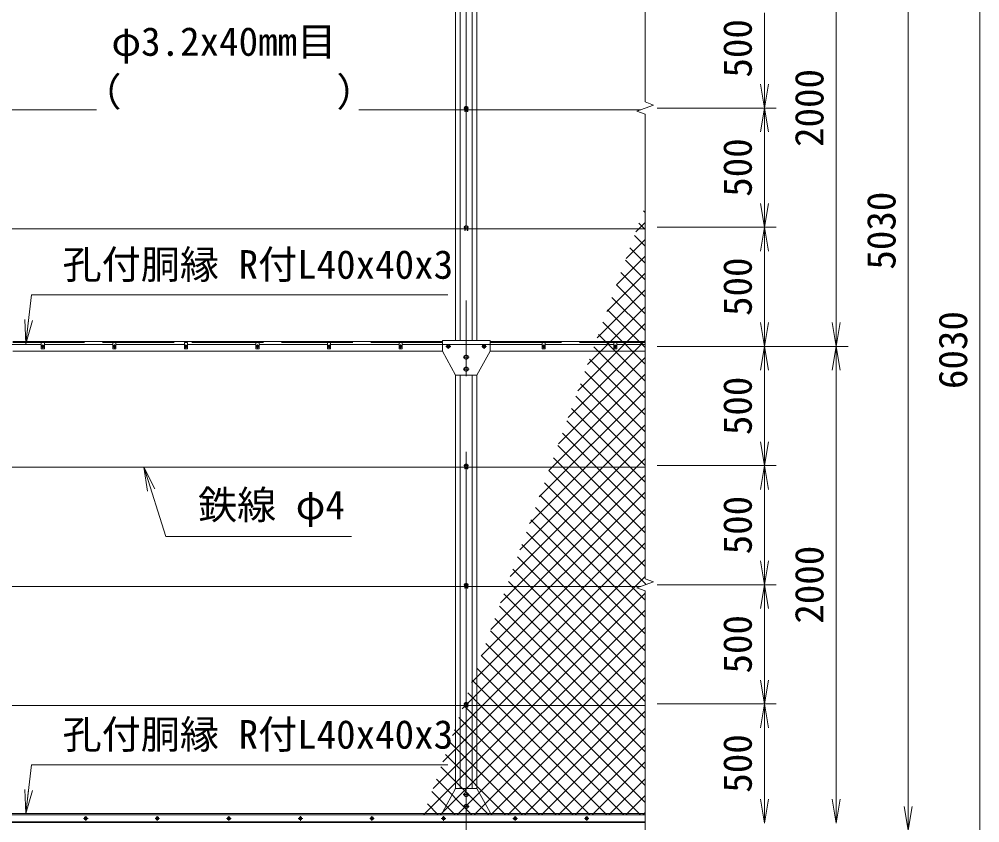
# Model space of a CAD drawing. Units: millimetres, scale not verified. Extents: x -10500 to 10500, y -7425 to 7425.
# Drawn here: x -6797 to -2770, y -2816 to 555 of the extents above; entities that cross this region are included whole.
import ezdxf
from ezdxf.enums import TextEntityAlignment as Align

# ---------------------------------------------------------------- set-up
doc = ezdxf.new("R2010")
doc.units = ezdxf.units.MM
doc.header["$LTSCALE"] = 50
doc.linetypes.add('DASHED', pattern=[7.5, 6, -1.5])
doc.linetypes.add('USER1', pattern=[50.8, 31.75, -6.35, 6.35, -6.35])
for name, color, linetype, lineweight in [('0-0_D-STR3', 3, 'Continuous', 13), ('0-1_D-STR1', 1, 'Continuous', 18), ('0-2_D-BMK', 2, 'USER1', 13), ('0-4_D-STR-TXT', 7, 'Continuous', 9), ('0-5_D-STR2', 7, 'Continuous', 9), ('0-6_D-STR-DIM', 7, 'Continuous', 9), ('0-7_0', 7, 'Continuous', 9)]:
    doc.layers.add(name, color=color, linetype=linetype, lineweight=lineweight)
doc.styles.add('ＭＳ ゴシック', font='')
doc.styles.get('ＭＳ ゴシック').set_extended_font_data('MS Gothic')

# ---------------------------------------------------------------- blocks, each defined once
blk = doc.blocks.new('_Open')
at = {"layer": '0-7_0'}
blk.add_line((-50, 8.33), (0, 0), dxfattribs=at)
blk.add_lwpolyline([(-50, -8.33), (0, 0), (-50, 0)], dxfattribs=at)

msp = doc.modelspace()

# ---------------------------------------------------------------- linework, layer by layer
at = {"layer": '0-0_D-STR3'}
for p, q in [((-6472.99, 175.32), (-8902.99, 175.32)), ((-4191.53, 175.32), (-5372.99, 175.32)), ((-4922.99, 189.58), (-4929.49, 185.82)), ((-4929.49, 185.82), (-4929.49, 178.32)), ((-4929.49, 178.32), (-4922.99, 174.56)), ((-4929.24, 178.17), (-4929.24, 168.07)), ((-4929.24, 168.07), (-4927.24, 168.07)), ((-4927.24, 177.02), (-4927.24, 168.07)), ((-4916.49, 185.82), (-4922.99, 189.58)), ((-4922.99, 174.56), (-4916.49, 178.32)), ((-4918.74, 177.02), (-4918.74, 168.07)), ((-4918.74, 168.07), (-4916.74, 168.07)), ((-4916.74, 178.17), (-4916.74, 168.07)), ((-4916.49, 178.32), (-4916.49, 185.82)), ((-4922.99, -310.42), (-4929.49, -314.18)), ((-4929.49, -314.18), (-4929.49, -321.68)), ((-4929.49, -321.68), (-4922.99, -325.44)), ((-4929.24, -321.83), (-4929.24, -331.93)), ((-4916.49, -314.18), (-4922.99, -310.42)), ((-4922.99, -325.44), (-4916.49, -321.68)), ((-4916.74, -321.83), (-4916.74, -331.93)), ((-4916.49, -321.68), (-4916.49, -314.18)), ((-4172.99, -324.68), (-8902.99, -324.68)), ((-4929.24, -331.93), (-4927.24, -331.93)), ((-4927.24, -322.98), (-4927.24, -331.93)), ((-4918.74, -322.98), (-4918.74, -331.93)), ((-4918.74, -331.93), (-4916.74, -331.93)), ((-5022.99, -792.93), (-5022.99, -837.93)), ((-5022.99, -792.93), (-4822.99, -792.93)), ((-4822.99, -792.93), (-4822.99, -837.93)), ((-6704.49, -809.93), (-7291.49, -809.93)), ((-6404.49, -809.93), (-6691.49, -809.93)), ((-6104.49, -809.93), (-6391.49, -809.93)), ((-5804.49, -809.93), (-6091.49, -809.93)), ((-5504.49, -809.93), (-5791.49, -809.93)), ((-5204.49, -809.93), (-5491.49, -809.93)), ((-4604.49, -809.93), (-5191.49, -809.93)), ((-5022.99, -837.93), (-4967.99, -937.93)), ((-5004.49, -814.18), (-4997.99, -810.42)), ((-5004.49, -821.68), (-5004.49, -814.18)), ((-4997.99, -825.44), (-5004.49, -821.68)), ((-4997.99, -810.42), (-4991.49, -814.18)), ((-4991.49, -821.68), (-4997.99, -825.44)), ((-4991.49, -814.18), (-4991.49, -821.68)), ((-4847.99, -810.42), (-4854.49, -814.18)), ((-4854.49, -814.18), (-4854.49, -821.68)), ((-4854.49, -821.68), (-4847.99, -825.44)), ((-4841.49, -814.18), (-4847.99, -810.42)), ((-4847.99, -825.44), (-4841.49, -821.68)), ((-4841.49, -821.68), (-4841.49, -814.18)), ((-4304.49, -809.93), (-4591.49, -809.93)), ((-4291.49, -809.93), (-4172.99, -809.93)), ((-4922.99, -872.75), (-4931.49, -867.84)), ((-4914.49, -867.84), (-4922.99, -872.75)), ((-4922.99, -922.75), (-4931.49, -917.84)), ((-4914.49, -917.84), (-4922.99, -922.75)), ((-4172.99, -1324.68), (-8902.99, -1324.68)), ((-4922.99, -1310.42), (-4929.49, -1314.18)), ((-4929.49, -1314.18), (-4929.49, -1321.68)), ((-4929.49, -1321.68), (-4922.99, -1325.44)), ((-4929.24, -1321.83), (-4929.24, -1331.93)), ((-4927.24, -1322.98), (-4927.24, -1331.93)), ((-4916.49, -1314.18), (-4922.99, -1310.42)), ((-4922.99, -1325.44), (-4916.49, -1321.68)), ((-4918.74, -1322.98), (-4918.74, -1331.93)), ((-4916.74, -1321.83), (-4916.74, -1331.93)), ((-4916.49, -1321.68), (-4916.49, -1314.18)), ((-4929.24, -1331.93), (-4927.24, -1331.93)), ((-4918.74, -1331.93), (-4916.74, -1331.93)), ((-4922.99, -1810.42), (-4929.49, -1814.18)), ((-4916.49, -1814.18), (-4922.99, -1810.42)), ((-4191.53, -1824.68), (-8902.99, -1824.68)), ((-4929.49, -1814.18), (-4929.49, -1821.68)), ((-4929.49, -1821.68), (-4922.99, -1825.44)), ((-4929.24, -1821.83), (-4929.24, -1831.93)), ((-4929.24, -1831.93), (-4927.24, -1831.93)), ((-4927.24, -1822.98), (-4927.24, -1831.93)), ((-4922.99, -1825.44), (-4916.49, -1821.68)), ((-4918.74, -1822.98), (-4918.74, -1831.93)), ((-4918.74, -1831.93), (-4916.74, -1831.93)), ((-4916.74, -1821.83), (-4916.74, -1831.93)), ((-4916.49, -1821.68), (-4916.49, -1814.18)), ((-4172.99, -2324.68), (-8902.99, -2324.68)), ((-4922.99, -2310.42), (-4929.49, -2314.18)), ((-4929.49, -2314.18), (-4929.49, -2321.68)), ((-4929.49, -2321.68), (-4922.99, -2325.44)), ((-4929.24, -2321.83), (-4929.24, -2331.93)), ((-4929.24, -2331.93), (-4927.24, -2331.93)), ((-4927.24, -2322.98), (-4927.24, -2331.93)), ((-4916.49, -2314.18), (-4922.99, -2310.42)), ((-4922.99, -2325.44), (-4916.49, -2321.68)), ((-4918.74, -2322.98), (-4918.74, -2331.93)), ((-4918.74, -2331.93), (-4916.74, -2331.93)), ((-4916.74, -2321.83), (-4916.74, -2331.93)), ((-4916.49, -2321.68), (-4916.49, -2314.18)), ((-5022.99, -2772.93), (-4967.99, -2672.93)), ((-4922.99, -2688.12), (-4931.49, -2693.02)), ((-4914.49, -2693.02), (-4922.99, -2688.12)), ((-4922.99, -2738.12), (-4931.49, -2743.02)), ((-4914.49, -2743.02), (-4922.99, -2738.12)), ((-5022.99, -2777.93), (-5022.99, -2772.93)), ((-4822.99, -2777.93), (-4822.99, -2772.93)), ((-4172.99, -2812.93), (-8967.99, -2812.93)), ((-4172.99, -2782.93), (-8911.79, -2782.93))]:
    msp.add_line(p, q, dxfattribs=at)
for points in [[(-6704.49, -801.93), (-6691.49, -801.93), (-6691.49, -827.93), (-6704.49, -827.93)], [(-6404.49, -801.93), (-6391.49, -801.93), (-6391.49, -827.93), (-6404.49, -827.93)], [(-6104.49, -801.93), (-6091.49, -801.93), (-6091.49, -827.93), (-6104.49, -827.93)], [(-5804.49, -801.93), (-5791.49, -801.93), (-5791.49, -827.93), (-5804.49, -827.93)], [(-5504.49, -801.93), (-5491.49, -801.93), (-5491.49, -827.93), (-5504.49, -827.93)], [(-5204.49, -801.93), (-5191.49, -801.93), (-5191.49, -827.93), (-5204.49, -827.93)], [(-4604.49, -801.93), (-4591.49, -801.93), (-4591.49, -827.93), (-4604.49, -827.93)], [(-4304.49, -801.93), (-4291.49, -801.93), (-4291.49, -827.93), (-4304.49, -827.93)], [(-6517.99, -2792.18), (-6522.97, -2795.06), (-6522.97, -2800.81), (-6517.99, -2803.68), (-6513.01, -2800.81), (-6513.01, -2795.06)], [(-6217.99, -2792.18), (-6222.97, -2795.06), (-6222.97, -2800.81), (-6217.99, -2803.68), (-6213.01, -2800.81), (-6213.01, -2795.06)], [(-5917.99, -2792.18), (-5922.97, -2795.06), (-5922.97, -2800.81), (-5917.99, -2803.68), (-5913.01, -2800.81), (-5913.01, -2795.06)], [(-5617.99, -2792.18), (-5622.97, -2795.06), (-5622.97, -2800.81), (-5617.99, -2803.68), (-5613.01, -2800.81), (-5613.01, -2795.06)], [(-5317.99, -2792.18), (-5322.97, -2795.06), (-5322.97, -2800.81), (-5317.99, -2803.68), (-5313.01, -2800.81), (-5313.01, -2795.06)], [(-5017.99, -2792.18), (-5022.97, -2795.06), (-5022.97, -2800.81), (-5017.99, -2803.68), (-5013.01, -2800.81), (-5013.01, -2795.06)], [(-4717.99, -2792.18), (-4722.97, -2795.06), (-4722.97, -2800.81), (-4717.99, -2803.68), (-4713.01, -2800.81), (-4713.01, -2795.06)], [(-4417.99, -2792.18), (-4422.97, -2795.06), (-4422.97, -2800.81), (-4417.99, -2803.68), (-4413.01, -2800.81), (-4413.01, -2795.06)]]:
    msp.add_lwpolyline(points, close=True, dxfattribs=at)
for points in [[(-4967.99, -937.93), (-4877.99, -937.93), (-4822.99, -837.93)], [(-4931.49, -867.84), (-4931.49, -858.02), (-4922.99, -853.12)], [(-4922.99, -853.12), (-4914.49, -858.02), (-4914.49, -867.84)], [(-4931.49, -917.84), (-4931.49, -908.02), (-4922.99, -903.12)], [(-4922.99, -903.12), (-4914.49, -908.02), (-4914.49, -917.84)], [(-4967.99, -2672.93), (-4877.99, -2672.93), (-4822.99, -2772.93)], [(-4931.49, -2693.02), (-4931.49, -2702.84), (-4922.99, -2707.75)], [(-4922.99, -2707.75), (-4914.49, -2702.84), (-4914.49, -2693.02)], [(-4931.49, -2743.02), (-4931.49, -2752.84), (-4922.99, -2757.75)], [(-4922.99, -2757.75), (-4914.49, -2752.84), (-4914.49, -2743.02)]]:
    msp.add_lwpolyline(points, dxfattribs=at)
for centre, radius in [((-4922.99, 182.07), 6.25), ((-4922.99, -317.93), 6.25), ((-6697.99, -817.93), 5.25), ((-6397.99, -817.93), 5.25), ((-6097.99, -817.93), 5.25), ((-5797.99, -817.93), 5.25), ((-5497.99, -817.93), 5.25), ((-5197.99, -817.93), 5.25), ((-4997.99, -817.93), 6.25), ((-4847.99, -817.93), 6.25), ((-4597.99, -817.93), 5.25), ((-4297.99, -817.93), 5.25), ((-4922.99, -862.93), 8.25), ((-4922.99, -912.93), 8.25), ((-4922.99, -1317.93), 6.25), ((-4922.99, -1817.93), 6.25), ((-4922.99, -2317.93), 6.25), ((-4922.99, -2697.93), 8.25), ((-4922.99, -2747.93), 8.25), ((-6517.99, -2797.93), 6.5), ((-6517.99, -2797.93), 4.98), ((-6217.99, -2797.93), 6.5), ((-6217.99, -2797.93), 4.98), ((-5917.99, -2797.93), 6.5), ((-5917.99, -2797.93), 4.98), ((-5617.99, -2797.93), 6.5), ((-5617.99, -2797.93), 4.98), ((-5317.99, -2797.93), 6.5), ((-5317.99, -2797.93), 4.98), ((-5017.99, -2797.93), 6.5), ((-5017.99, -2797.93), 4.98), ((-4717.99, -2797.93), 6.5), ((-4717.99, -2797.93), 4.98), ((-4417.99, -2797.93), 6.5), ((-4417.99, -2797.93), 4.98)]:
    msp.add_circle(centre, radius, dxfattribs=at)
at = {"layer": '0-1_D-STR1'}
for p, q in [((-4967.99, 1037.07), (-4967.99, -792.93)), ((-4947.99, 1037.07), (-4947.99, -792.93)), ((-4897.99, -792.93), (-4897.99, 1037.07)), ((-4877.99, -792.93), (-4877.99, 1037.07)), ((-5022.99, -797.93), (-6822.99, -797.93)), ((-4822.99, -797.93), (-4172.99, -797.93)), ((-5022.99, -837.93), (-6822.99, -837.93)), ((-4822.99, -837.93), (-4172.99, -837.93)), ((-4967.99, -937.93), (-4967.99, -2672.93)), ((-4947.99, -937.93), (-4947.99, -2672.93)), ((-4897.99, -2672.93), (-4897.99, -937.93)), ((-4877.99, -2672.93), (-4877.99, -937.93)), ((-8911.79, -2777.93), (-4172.99, -2777.93)), ((-8967.99, -2814.93), (-4172.99, -2814.93))]:
    msp.add_line(p, q, dxfattribs=at)
at = {"layer": '0-1_D-STR1', "linetype": 'DASHED'}
for p, q in [((-5022.99, -800.93), (-6822.99, -800.93)), ((-4822.99, -800.93), (-4172.99, -800.93))]:
    msp.add_line(p, q, dxfattribs=at)
at = {"layer": '0-2_D-BMK'}
for p, q in [((-4922.99, -2847.93), (-4922.99, 2322.74)), ((-4912.99, 182.07), (-4932.99, 182.07)), ((-4912.99, -317.93), (-4932.99, -317.93)), ((-6705.43, -817.93), (-6690.55, -817.93)), ((-6697.99, -810.49), (-6697.99, -825.37)), ((-6405.43, -817.93), (-6390.55, -817.93)), ((-6397.99, -810.49), (-6397.99, -825.37)), ((-6105.43, -817.93), (-6090.55, -817.93)), ((-6097.99, -810.49), (-6097.99, -825.37)), ((-5805.43, -817.93), (-5790.55, -817.93)), ((-5797.99, -810.49), (-5797.99, -825.37)), ((-5505.43, -817.93), (-5490.55, -817.93)), ((-5497.99, -810.49), (-5497.99, -825.37)), ((-5205.43, -817.93), (-5190.55, -817.93)), ((-5197.99, -810.49), (-5197.99, -825.37)), ((-5007.99, -817.93), (-4987.99, -817.93)), ((-4997.99, -807.93), (-4997.99, -827.93)), ((-4837.99, -817.93), (-4857.99, -817.93)), ((-4847.99, -807.93), (-4847.99, -827.93)), ((-4605.43, -817.93), (-4590.55, -817.93)), ((-4597.99, -810.49), (-4597.99, -825.37)), ((-4305.43, -817.93), (-4290.55, -817.93)), ((-4297.99, -810.49), (-4297.99, -825.37)), ((-4910.24, -862.93), (-4935.74, -862.93)), ((-4910.24, -912.93), (-4935.74, -912.93)), ((-4912.99, -1317.93), (-4932.99, -1317.93)), ((-4912.99, -1817.93), (-4932.99, -1817.93)), ((-4912.99, -2317.93), (-4932.99, -2317.93)), ((-4910.24, -2697.93), (-4935.74, -2697.93)), ((-4910.24, -2747.93), (-4935.74, -2747.93)), ((-6508.32, -2797.93), (-6527.66, -2797.93)), ((-6517.99, -2788.26), (-6517.99, -2807.6)), ((-6208.32, -2797.93), (-6227.66, -2797.93)), ((-6217.99, -2788.26), (-6217.99, -2807.6)), ((-5908.32, -2797.93), (-5927.66, -2797.93)), ((-5917.99, -2788.26), (-5917.99, -2807.6)), ((-5608.32, -2797.93), (-5627.66, -2797.93)), ((-5617.99, -2788.26), (-5617.99, -2807.6)), ((-5308.32, -2797.93), (-5327.66, -2797.93)), ((-5317.99, -2788.26), (-5317.99, -2807.6)), ((-5008.32, -2797.93), (-5027.66, -2797.93)), ((-5017.99, -2788.26), (-5017.99, -2807.6)), ((-4708.32, -2797.93), (-4727.66, -2797.93)), ((-4717.99, -2788.26), (-4717.99, -2807.6)), ((-4408.32, -2797.93), (-4427.66, -2797.93)), ((-4417.99, -2788.26), (-4417.99, -2807.6))]:
    msp.add_line(p, q, dxfattribs=at)
at = {"layer": '0-4_D-STR-TXT'}
for points in [[(-5000.36, -601.65), (-6745.05, -601.65), (-6768.73, -804.58)], [(-5403.37, -1615.96), (-6181.69, -1615.96), (-6273.42, -1326.59)], [(-5000.36, -2573.01), (-6745.05, -2573.01), (-6768.73, -2775.94)]]:
    msp.add_lwpolyline(points, dxfattribs=at)
at = {"layer": '0-5_D-STR2'}
for p, q in [((-4172.99, -256.33), (-4180.19, -249.13)), ((-4212.29, -337.31), (-4172.99, -298.01)), ((-4172.99, -327.04), (-4199.06, -300.97)), ((-4172.99, -397.75), (-4217.93, -352.81)), ((-4252.75, -448.48), (-4172.99, -368.72)), ((-4293.21, -559.66), (-4172.99, -439.43)), ((-4172.99, -468.46), (-4236.8, -404.65)), ((-4172.99, -539.17), (-4255.67, -456.49)), ((-4333.68, -670.83), (-4172.99, -510.14)), ((-4172.99, -609.88), (-4274.53, -508.34)), ((-4172.99, -680.59), (-4293.4, -560.18)), ((-4374.14, -782.01), (-4172.99, -580.85)), ((-4172.99, -751.3), (-4312.27, -612.02)), ((-4414.61, -893.18), (-4172.99, -651.56)), ((-4172.99, -822.02), (-4331.14, -663.86)), ((-4455.07, -1004.36), (-4172.99, -722.28)), ((-4172.99, -892.73), (-4350.01, -715.7)), ((-4495.54, -1115.53), (-4172.99, -792.99)), ((-4172.99, -963.44), (-4368.88, -767.55)), ((-4172.99, -1034.15), (-4387.75, -819.39)), ((-4536, -1226.71), (-4172.99, -863.7)), ((-4172.99, -1104.86), (-4406.62, -871.23)), ((-4172.99, -1175.57), (-4425.49, -923.07)), ((-4576.47, -1337.89), (-4172.99, -934.41)), ((-4616.93, -1449.06), (-4172.99, -1005.12)), ((-4172.99, -1246.28), (-4444.35, -974.91)), ((-4172.99, -1316.99), (-4463.22, -1026.75)), ((-4657.39, -1560.24), (-4172.99, -1075.83)), ((-4172.99, -1387.7), (-4482.09, -1078.6)), ((-4697.86, -1671.41), (-4172.99, -1146.54)), ((-4172.99, -1458.41), (-4500.96, -1130.44)), ((-4172.99, -1529.12), (-4519.83, -1182.28)), ((-4738.32, -1782.59), (-4172.99, -1217.25)), ((-4172.99, -1599.83), (-4538.7, -1234.12)), ((-4778.79, -1893.76), (-4172.99, -1287.96)), ((-4172.99, -1670.54), (-4557.57, -1285.96)), ((-4819.25, -2004.94), (-4172.99, -1358.67)), ((-4172.99, -1741.25), (-4576.44, -1337.81)), ((-4168.61, -1816.34), (-4595.31, -1389.65)), ((-4859.72, -2116.11), (-4172.99, -1429.38)), ((-4172.99, -1882.68), (-4614.17, -1441.49)), ((-4900.18, -2227.29), (-4172.99, -1500.09)), ((-4172.99, -1953.39), (-4633.04, -1493.33)), ((-4172.99, -2024.1), (-4651.91, -1545.17)), ((-4940.65, -2338.46), (-4172.99, -1570.8)), ((-4172.99, -2094.81), (-4670.78, -1597.01)), ((-4981.11, -2449.64), (-4172.99, -1641.51)), ((-4172.99, -2165.52), (-4689.65, -1648.86)), ((-5021.57, -2560.81), (-4172.99, -1712.22)), ((-4172.99, -2236.23), (-4708.52, -1700.7)), ((-4172.99, -2306.94), (-4727.39, -1752.54)), ((-5062.04, -2671.99), (-4172.99, -1782.94)), ((-4172.99, -2377.65), (-4746.26, -1804.38)), ((-5102.27, -2782.93), (-4172.99, -1853.65)), ((-4172.99, -2448.36), (-4765.13, -1856.22)), ((-5031.56, -2782.93), (-4172.99, -1924.36)), ((-4172.99, -2519.07), (-4783.99, -1908.07)), ((-4172.99, -2589.78), (-4802.86, -1959.91)), ((-4960.85, -2782.93), (-4172.99, -1995.07)), ((-4172.99, -2660.49), (-4821.73, -2011.75)), ((-4890.14, -2782.93), (-4172.99, -2065.78)), ((-4172.99, -2731.2), (-4840.6, -2063.59)), ((-4191.97, -2782.93), (-4859.47, -2115.43)), ((-4262.68, -2782.93), (-4878.34, -2167.27)), ((-4819.43, -2782.93), (-4172.99, -2136.49)), ((-4748.72, -2782.93), (-4172.99, -2207.2)), ((-4333.39, -2782.93), (-4897.21, -2219.12)), ((-4404.1, -2782.93), (-4916.08, -2270.96)), ((-4678.01, -2782.93), (-4172.99, -2277.91)), ((-4474.81, -2782.93), (-4934.95, -2322.8)), ((-4545.53, -2782.93), (-4953.81, -2374.64)), ((-4607.3, -2782.93), (-4172.99, -2348.62)), ((-4616.24, -2782.93), (-4972.68, -2426.48)), ((-4536.59, -2782.93), (-4172.99, -2419.33)), ((-4686.95, -2782.93), (-4991.55, -2478.33)), ((-4465.88, -2782.93), (-4172.99, -2490.04)), ((-4757.66, -2782.93), (-5010.42, -2530.17)), ((-4395.17, -2782.93), (-4172.99, -2560.75)), ((-4828.37, -2782.93), (-5029.29, -2582.01)), ((-4899.08, -2782.93), (-5048.16, -2633.85)), ((-4324.45, -2782.93), (-4172.99, -2631.46)), ((-4969.79, -2782.93), (-5067.03, -2685.69)), ((-5040.5, -2782.93), (-5085.9, -2737.53)), ((-4253.74, -2782.93), (-4172.99, -2702.17)), ((-4183.03, -2782.93), (-4172.99, -2772.89))]:
    msp.add_line(p, q, dxfattribs=at)
at = {"layer": '0-6_D-STR-DIM'}
for p, q in [((-3070.28, -2747.93), (-3070.28, 2082.07)), ((-2770.01, -3747.93), (-2770.01, 2082.07)), ((-4172.99, 1656.42), (-4172.99, 207.72)), ((-3372.39, -717.93), (-3372.39, 1082.07)), ((-3672.99, 282.07), (-3672.99, 582.07)), ((-4137.75, 194.9), (-4172.99, 207.72)), ((-4208.23, 169.24), (-4137.75, 194.9)), ((-4172.99, 156.42), (-4208.23, 169.24)), ((-4122.99, 182.07), (-3622.99, 182.07)), ((-4122.99, 182.07), (-3622.99, 182.07)), ((-4172.99, 156.42), (-4172.99, -1792.28)), ((-3672.99, -217.93), (-3672.99, 82.07)), ((-4122.99, -317.93), (-3622.99, -317.93)), ((-4122.99, -317.93), (-3622.99, -317.93)), ((-3672.99, -717.93), (-3672.99, -417.93)), ((-4122.99, -817.93), (-3322.39, -817.93)), ((-4122.99, -817.93), (-3622.99, -817.93)), ((-4122.99, -817.93), (-3622.99, -817.93)), ((-4122.99, -817.93), (-3322.39, -817.93)), ((-3672.99, -1217.93), (-3672.99, -917.93)), ((-3372.39, -2717.93), (-3372.39, -917.93)), ((-4122.99, -1317.93), (-3622.99, -1317.93)), ((-4122.99, -1317.93), (-3622.99, -1317.93)), ((-3672.99, -1717.93), (-3672.99, -1417.93)), ((-4208.23, -1830.76), (-4137.75, -1805.1)), ((-4137.75, -1805.1), (-4172.99, -1792.28)), ((-4172.99, -1843.58), (-4208.23, -1830.76)), ((-4172.99, -1843.58), (-4172.99, -3322.28)), ((-4122.99, -1817.93), (-3622.99, -1817.93)), ((-4122.99, -1817.93), (-3622.99, -1817.93)), ((-3672.99, -2217.93), (-3672.99, -1917.93)), ((-4122.99, -2317.93), (-3622.99, -2317.93)), ((-4122.99, -2317.93), (-3622.99, -2317.93)), ((-3672.99, -2717.93), (-3672.99, -2417.93)), ((-3372.39, -2717.93), (-3372.39, -2617.93))]:
    msp.add_line(p, q, dxfattribs=at)

# ---------------------------------------------------------------- block references
at = {"layer": '0-4_D-STR-TXT', "xscale": 2, "yscale": 2}
for p, rotation in [((-6768.96, -806.57), 263.34573), ((-6274.02, -1324.68), 107.58773), ((-6768.96, -2777.93), 263.34573)]:
    msp.add_blockref('_Open', p, dxfattribs=dict(at, rotation=rotation))
at = {"layer": '0-6_D-STR-DIM', "xscale": 2, "yscale": 2}
for p, rotation in [((-3672.99, 182.07), 270), ((-3672.99, 182.07), 90), ((-3672.99, -317.93), 270), ((-3672.99, -317.93), 90), ((-3672.99, -817.93), 270), ((-3372.39, -817.93), 270), ((-3672.99, -817.93), 90), ((-3372.39, -817.93), 90), ((-3672.99, -1317.93), 270), ((-3672.99, -1317.93), 90), ((-3672.99, -1817.93), 270), ((-3672.99, -1817.93), 90), ((-3672.99, -2317.93), 270), ((-3672.99, -2317.93), 90), ((-3672.99, -2817.93), 270), ((-3372.39, -2817.93), 270), ((-3372.39, -2817.93), 270), ((-3070.28, -2847.93), 270)]:
    msp.add_blockref('_Open', p, dxfattribs=dict(at, rotation=rotation))

# ---------------------------------------------------------------- texts
at = {"layer": '0-4_D-STR-TXT', "style": 'ＭＳ ゴシック'}
for s, p in [('φ3.2x40mm目', (-6410.29, 365.23)), ('（\u3000\u3000   \u3000\u3000）', (-6532.12, 154.05)), ('孔付胴縁 R付L40x40x3', (-6615.21, -570.19)), ('鉄線 φ4', (-6047.4, -1578.78)), ('孔付胴縁 R付L40x40x3', (-6615.21, -2541.55))]:
    msp.add_text(s, height=120.2, dxfattribs=at).set_placement(p, align=Align.BOTTOM_LEFT)
at = {"layer": '0-6_D-STR-DIM', "style": 'ＭＳ ゴシック'}
for s, p in [('500', (-3689.86, 309.88)), ('2000', (-3389.26, 18.94)), ('500', (-3689.86, -190.12)), ('5030', (-3087.15, -495.74)), ('500', (-3689.86, -690.12)), ('6030', (-2786.88, -996.68)), ('500', (-3689.86, -1190.12)), ('500', (-3689.86, -1690.12)), ('2000', (-3389.26, -1981.06)), ('500', (-3689.86, -2190.12)), ('500', (-3689.86, -2690.12))]:
    msp.add_text(s, height=120.2, rotation=90, dxfattribs=at).set_placement(p, align=Align.BOTTOM_LEFT)

doc.saveas('drawing.dxf')
